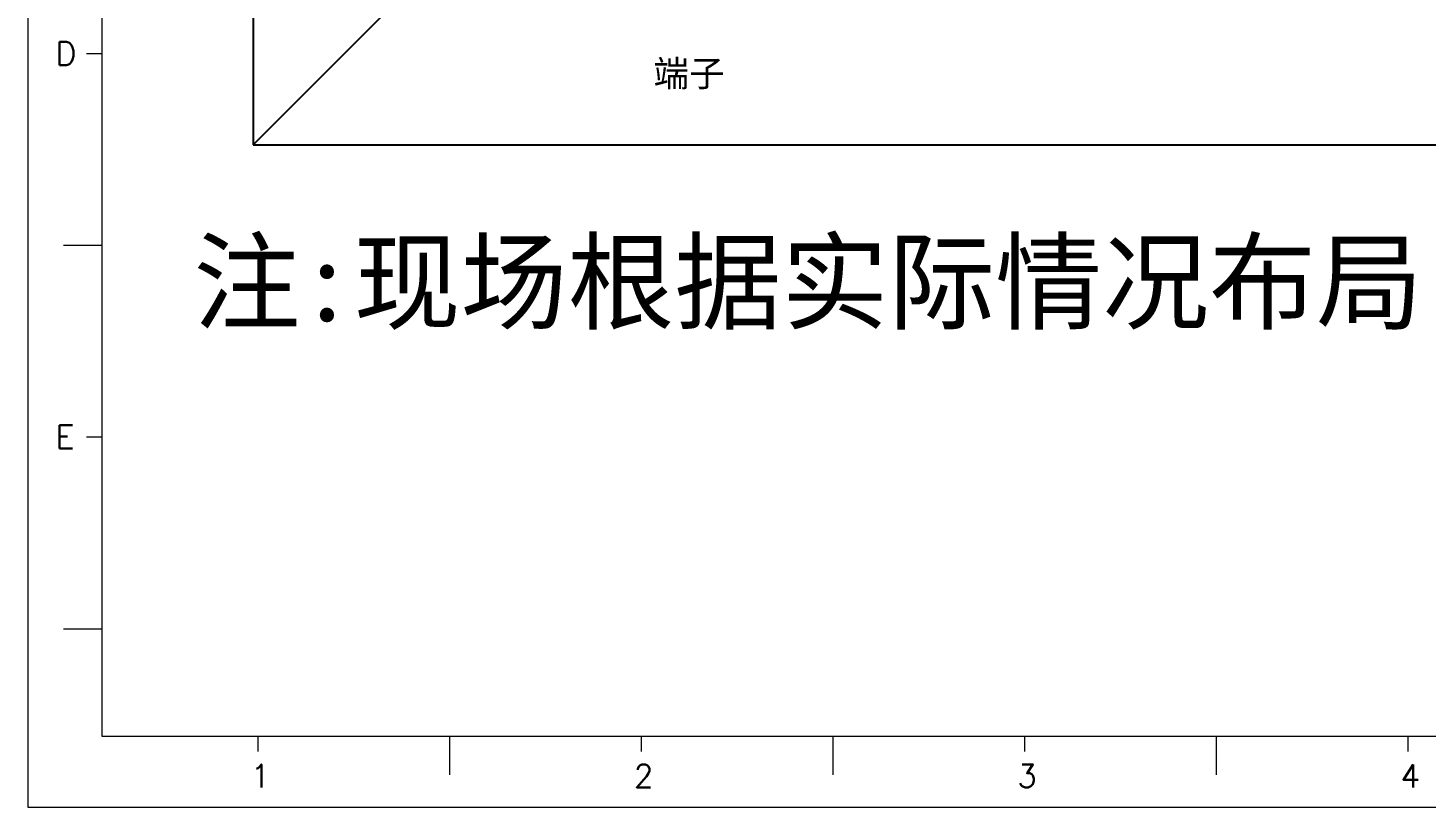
# Model space of a CAD drawing. Header units: millimetres. Extents: x 40430 to 48442, y -3636 to 4180.
# Drawn here: x 42795.9 to 43063.4, y 1877.4 to 2026.4 of the extents above; entities that cross this region are included whole.
import ezdxf

# ---------------------------------------------------------------- set-up
doc = ezdxf.new("R2010")
doc.units = ezdxf.units.MM
doc.styles.add('SIMPLEX', font='SIMPLEX')
doc.styles.get("Standard").update_dxf_attribs({"font": ''})
doc.styles.get('Standard').set_extended_font_data('SimSun')

msp = doc.modelspace()

# ---------------------------------------------------------------- linework, layer by layer
at = {"color": 7, "lineweight": 9}
for p, q in [((42810.03, 2270.49), (42810.03, 1890.88)), ((42810.03, 2021.41), (42807.09, 2021.41)), ((42810.03, 1984.74), (42802.69, 1984.74)), ((42810.03, 1948.07), (42807.09, 1948.07)), ((42810.03, 1911.4), (42802.69, 1911.4)), ((42810.03, 1890.88), (43369.39, 1890.88)), ((42839.89, 1890.88), (42839.89, 1887.95)), ((42876.56, 1890.88), (42876.56, 1883.54)), ((42913.23, 1890.88), (42913.23, 1887.95)), ((42949.9, 1890.88), (42949.9, 1883.54)), ((42986.57, 1890.88), (42986.57, 1887.95)), ((43023.23, 1890.88), (43023.23, 1883.54)), ((43059.9, 1890.88), (43059.9, 1887.95))]:
    msp.add_line(p, q, dxfattribs=at)
at = {"lineweight": -2}
for p, q in [((42838.94, 2224.01), (42838.94, 2004.01)), ((42838.94, 2004.01), (42863.94, 2029.01)), ((42838.94, 2004.01), (43338.94, 2004.01))]:
    msp.add_line(p, q, dxfattribs=at)
at = {"lineweight": 9}
msp.add_lwpolyline([(42795.88, 1877.36), (43383.18, 1877.36), (43383.18, 2284.41), (42795.88, 2284.41)], close=True, dxfattribs=at)

# ---------------------------------------------------------------- texts
at = {"color": 7, "lineweight": 9, "style": 'SIMPLEX'}
for s, height, p in [('D', 4.46, (42801.14, 2019.24)), ('E', 4.46, (42801.14, 1945.9)), ('1', 4.4, (42838.46, 1881.11)), ('2', 4.4, (42911.8, 1881.11)), ('3', 4.4, (42985.14, 1881.11)), ('4', 4.4, (43058.48, 1881.11))]:
    msp.add_text(s, height=height, dxfattribs=at).set_placement(p)
at = {"lineweight": 9, "insert": (42915.54, 2020.18), "char_height": 5, "attachment_point": 1}
msp.add_mtext_dynamic_manual_height_columns('端子', width=931.2624, gutter_width=12.5, heights=[0], dxfattribs=at)
at = {"color": 1, "lineweight": 9, "insert": (42827.52, 1985.3), "char_height": 15, "width": 285.7157, "attachment_point": 1}
msp.add_mtext('注:现场根据实际情况布局', dxfattribs=at)

doc.saveas('drawing.dxf')
